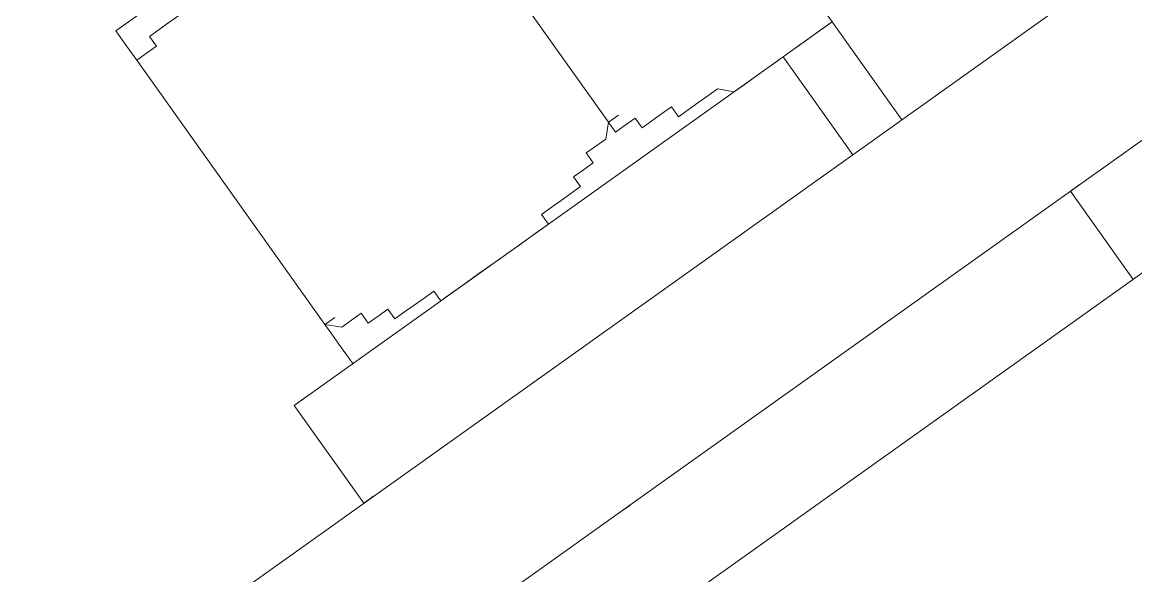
# Model space of a CAD drawing. Header units: feet. Extents: x 2321988 to 2329858, y 6722724 to 6730499.
# Drawn here: x 2326067.8728 to 2326067.9481, y 6726849.5979 to 6726849.6353 of the extents above; entities that cross this region are included whole.
import ezdxf

# ---------------------------------------------------------------- set-up
doc = ezdxf.new("R2010")
doc.units = ezdxf.units.FT
doc.header["$MEASUREMENT"] = 0
doc.layers.add('C-BESS-EQUIPMENT', color=255, linetype='Continuous')

# ---------------------------------------------------------------- blocks, each defined once
blk = doc.blocks.new('*U57')
blk.add_wipeout([(464, -67.5), (464, 67.5), (472, 67.5), (472, -67.5)]).dxf.layer = 'C-BESS-EQUIPMENT'
blk = doc.blocks.new('Midpoint Site Plan$0$A$C71e53a02')
at = {"lineweight": 9}
for points in [[(27.6555, 1.59326), (27.35342, 1.59326), (27.32418, 1.55428), (27.32418, 1.33015), (27.33393, 1.33015), (27.32418, 1.33015), (27.31444, 1.33015), (27.30469, 1.33015), (27.30469, 1.32041), (27.29495, 1.32041), (27.2852, 1.32041), (27.27546, 1.32041), (27.27546, 1.31066), (27.26572, 1.31066), (27.25597, 1.31066), (27.24623, 1.31066), (27.24623, 1.30092), (27.23648, 1.30092), (27.22674, 1.30092), (27.22674, 1.03781), (27.23648, 1.03781), (27.22674, 1.03781)], [(27.23648, 1.33015), (27.22674, 1.33015), (27.36316, 1.33015)], [(27.50933, 1.30092), (27.50933, 1.03781), (27.51908, 1.03781), (27.50933, 1.03781), (27.50933, 1.02807), (27.51908, 1.02807), (27.52882, 1.02807), (27.52882, 1.01832), (27.53857, 1.01832), (27.54831, 1.01832), (27.55806, 1.01832), (27.55806, 1.00858), (27.5678, 1.00858), (27.57755, 1.00858), (27.58729, 1.00858), (27.59704, 1.00858), (27.60678, 0.99883), (27.61652, 0.99883), (27.62627, 0.99883), (27.63601, 0.99883), (27.64576, 0.99883), (27.6555, 0.99883), (27.66525, 0.99883), (27.70423, 0.99883), (27.69448, 0.99883), (27.68474, 0.99883), (27.67499, 0.99883), (27.66525, 0.99883), (27.6555, 0.99883), (27.64576, 0.99883)], [(27.22674, 1.33015), (27.22674, 1.33015)], [(27.22674, 1.33015), (27.22674, 1.33015)], [(27.22674, 1.33015), (27.22674, 1.33015)], [(27.22674, 1.33015), (27.22674, 1.33015)], [(27.22674, 1.33015), (27.22674, 1.33015)], [(27.22674, 1.33015), (27.22674, 1.33015)], [(27.22674, 1.33015), (27.22674, 1.33015)], [(27.22674, 1.33015), (27.22674, 1.33015)], [(27.22674, 1.33015), (27.22674, 1.33015)], [(27.22674, 1.33015), (27.22674, 1.33015)], [(27.22674, 1.33015), (27.22674, 1.33015)], [(27.22674, 1.33015), (27.22674, 1.33015)], [(27.22674, 1.33015), (27.22674, 1.33015)], [(27.22674, 1.33015), (27.22674, 1.33015)], [(27.22674, 1.33015), (27.22674, 1.33015)], [(27.22674, 1.33015), (27.22674, 1.33015)], [(27.22674, 1.33015), (27.22674, 1.33015)], [(27.22674, 1.33015), (27.22674, 1.33015)], [(27.22674, 1.33015), (27.22674, 1.33015)], [(27.22674, 1.33015), (27.22674, 1.33015)], [(27.22674, 1.33015), (27.22674, 1.33015)], [(27.22674, 1.33015), (27.22674, 1.33015)], [(27.22674, 1.33015), (27.22674, 1.33015)], [(27.22674, 1.33015), (27.22674, 1.33015)], [(27.22674, 1.33015), (27.22674, 1.33015)], [(27.22674, 1.33015), (27.22674, 1.33015)], [(27.22674, 1.33015), (27.22674, 1.33015)], [(27.22674, 1.33015), (27.22674, 1.33015)], [(27.22674, 1.33015), (27.22674, 1.33015)], [(27.22674, 1.33015), (27.22674, 1.33015)], [(27.22674, 1.33015), (27.22674, 1.33015)], [(27.22674, 1.33015), (27.22674, 1.33015)], [(27.22674, 1.33015), (27.22674, 1.33015)], [(27.22674, 1.33015), (27.22674, 1.33015)], [(27.22674, 1.33015), (27.22674, 1.33015)], [(27.22674, 1.33015), (27.22674, 1.33015)], [(27.22674, 1.33015), (27.22674, 1.33015)], [(27.22674, 1.33015), (27.22674, 1.33015)], [(27.22674, 1.33015), (27.22674, 1.33015)], [(27.22674, 1.33015), (27.22674, 1.33015)], [(27.22674, 1.33015), (27.22674, 1.33015)], [(27.22674, 1.33015), (27.22674, 1.33015)], [(27.22674, 1.33015), (27.22674, 1.33015)], [(27.22674, 1.33015), (27.22674, 1.33015)], [(27.22674, 1.33015), (27.22674, 1.33015)], [(27.22674, 1.33015), (27.22674, 1.33015)], [(27.22674, 1.33015), (27.22674, 1.33015)], [(27.22674, 1.33015), (27.22674, 1.33015)], [(27.22674, 1.33015), (27.22674, 1.33015)], [(27.22674, 1.33015), (27.22674, 1.33015)], [(27.22674, 1.33015), (27.22674, 1.33015)], [(27.22674, 1.33015), (27.22674, 1.33015)], [(27.22674, 1.33015), (27.22674, 1.33015)], [(27.22674, 1.33015), (27.22674, 1.33015)], [(27.22674, 1.33015), (27.22674, 1.33015)], [(27.22674, 1.33015), (27.22674, 1.33015)], [(27.22674, 1.33015), (27.22674, 1.33015)], [(27.22674, 1.33015), (27.22674, 1.33015)], [(27.22674, 1.33015), (27.22674, 1.33015)], [(27.22674, 1.33015), (27.22674, 1.33015)], [(27.22674, 1.33015), (27.22674, 1.33015)], [(27.22674, 1.33015), (27.22674, 1.33015)], [(27.22674, 1.33015), (27.22674, 1.33015)], [(27.22674, 1.33015), (27.22674, 1.33015)], [(27.22674, 1.33015), (27.22674, 1.33015)], [(27.22674, 1.33015), (27.22674, 1.33015)], [(27.22674, 1.33015), (27.22674, 1.33015)], [(27.22674, 1.33015), (27.22674, 1.33015)], [(27.22674, 1.33015), (27.22674, 1.33015)], [(27.22674, 1.33015), (27.22674, 1.33015)], [(27.22674, 1.33015), (27.22674, 1.33015)], [(27.22674, 1.33015), (27.22674, 1.33015)], [(27.22674, 1.33015), (27.22674, 1.33015)], [(27.22674, 1.33015), (27.22674, 1.33015)], [(27.22674, 1.33015), (27.22674, 1.33015)], [(27.22674, 1.33015), (27.22674, 1.33015)], [(27.22674, 1.33015), (27.22674, 1.33015)], [(27.22674, 1.33015), (27.22674, 1.33015)], [(27.22674, 1.33015), (27.22674, 1.33015)], [(27.22674, 1.33015), (27.22674, 1.33015)], [(27.22674, 1.33015), (27.22674, 1.33015)], [(27.22674, 1.33015), (27.22674, 1.33015)], [(27.22674, 1.33015), (27.22674, 1.33015)], [(27.22674, 1.33015), (27.22674, 1.33015)], [(27.22674, 1.33015), (27.22674, 1.33015)], [(27.22674, 1.33015), (27.22674, 1.33015)], [(27.22674, 1.33015), (27.22674, 1.33015)], [(27.22674, 1.33015), (27.22674, 1.33015)], [(27.22674, 1.33015), (27.22674, 1.33015)], [(27.22674, 1.33015), (27.22674, 1.33015)], [(27.22674, 1.33015), (27.22674, 1.33015)], [(27.22674, 1.33015), (27.22674, 1.32041), (27.22674, 1.31066), (27.22674, 1.30092), (27.23648, 1.30092)], [(27.80167, 1.33015), (27.79193, 1.33015), (27.79193, 1.32041), (27.79193, 1.31066), (27.79193, 1.30092), (27.79193, 1.03781), (27.80167, 1.03781), (27.79193, 1.03781), (27.78219, 1.02807), (27.77244, 1.02807), (27.7627, 1.02807), (27.7627, 1.01832), (27.75295, 1.01832), (27.74321, 1.01832), (27.74321, 1.00858), (27.73346, 1.00858), (27.72372, 1.00858), (27.71397, 1.00858), (27.70423, 1.00858), (27.70423, 0.99883), (27.70423, 0.90139)], [(27.22674, 1.32041), (27.22674, 1.32041)], [(27.22674, 1.32041), (27.22674, 1.32041)], [(27.22674, 1.32041), (27.22674, 1.32041)], [(27.22674, 1.32041), (27.22674, 1.32041)], [(27.22674, 1.32041), (27.22674, 1.32041)], [(27.22674, 1.32041), (27.22674, 1.32041)], [(27.22674, 1.32041), (27.22674, 1.32041)], [(27.22674, 1.32041), (27.22674, 1.32041)], [(27.22674, 1.32041), (27.22674, 1.32041)], [(27.22674, 1.32041), (27.22674, 1.32041)], [(27.22674, 1.32041), (27.22674, 1.32041)], [(27.22674, 1.32041), (27.22674, 1.32041)], [(27.22674, 1.32041), (27.22674, 1.32041)], [(27.22674, 1.32041), (27.22674, 1.32041)], [(27.22674, 1.32041), (27.22674, 1.32041)], [(27.22674, 1.32041), (27.22674, 1.32041)], [(27.22674, 1.32041), (27.22674, 1.32041)], [(27.22674, 1.32041), (27.22674, 1.32041)], [(27.22674, 1.32041), (27.22674, 1.32041)], [(27.22674, 1.32041), (27.22674, 1.32041)], [(27.22674, 1.32041), (27.22674, 1.32041)], [(27.22674, 1.32041), (27.22674, 1.32041)], [(27.22674, 1.32041), (27.22674, 1.32041)], [(27.22674, 1.32041), (27.22674, 1.32041)], [(27.22674, 1.32041), (27.22674, 1.32041)], [(27.22674, 1.32041), (27.22674, 1.32041)], [(27.22674, 1.32041), (27.22674, 1.32041)], [(27.22674, 1.32041), (27.22674, 1.32041)], [(27.22674, 1.32041), (27.22674, 1.32041)], [(27.22674, 1.32041), (27.22674, 1.32041)], [(27.22674, 1.32041), (27.22674, 1.32041)], [(27.22674, 1.32041), (27.22674, 1.32041)], [(27.22674, 1.32041), (27.22674, 1.32041)], [(27.22674, 1.32041), (27.22674, 1.32041)], [(27.22674, 1.32041), (27.22674, 1.32041)], [(27.22674, 1.32041), (27.22674, 1.32041)], [(27.22674, 1.32041), (27.22674, 1.32041)], [(27.22674, 1.32041), (27.22674, 1.32041)], [(27.22674, 1.32041), (27.22674, 1.32041)], [(27.22674, 1.32041), (27.22674, 1.32041)], [(27.22674, 1.32041), (27.22674, 1.32041)], [(27.22674, 1.32041), (27.22674, 1.32041)], [(27.22674, 1.32041), (27.22674, 1.32041)], [(27.22674, 1.32041), (27.22674, 1.32041)], [(27.22674, 1.32041), (27.22674, 1.32041)], [(27.22674, 1.32041), (27.22674, 1.32041)], [(27.22674, 1.32041), (27.22674, 1.32041)], [(27.22674, 1.32041), (27.22674, 1.32041)], [(27.22674, 1.32041), (27.22674, 1.32041)], [(27.22674, 1.32041), (27.22674, 1.32041)], [(27.22674, 1.32041), (27.22674, 1.32041)], [(27.22674, 1.32041), (27.22674, 1.32041)], [(27.22674, 1.32041), (27.22674, 1.32041)], [(27.22674, 1.32041), (27.22674, 1.32041)], [(27.22674, 1.31066), (27.22674, 1.31066)], [(27.22674, 1.31066), (27.22674, 1.31066)], [(27.22674, 1.31066), (27.22674, 1.31066)], [(27.22674, 1.31066), (27.22674, 1.31066)], [(27.22674, 1.31066), (27.22674, 1.31066)], [(27.22674, 1.31066), (27.22674, 1.31066)], [(27.22674, 1.31066), (27.22674, 1.31066)], [(27.22674, 1.31066), (27.22674, 1.31066)], [(27.22674, 1.31066), (27.22674, 1.31066)], [(27.22674, 1.31066), (27.22674, 1.31066)], [(27.22674, 1.31066), (27.22674, 1.31066)], [(27.22674, 1.31066), (27.22674, 1.31066)], [(27.22674, 1.31066), (27.22674, 1.31066)], [(27.22674, 1.31066), (27.22674, 1.31066)], [(27.22674, 1.31066), (27.22674, 1.31066)], [(27.22674, 1.31066), (27.22674, 1.31066)], [(27.22674, 1.31066), (27.22674, 1.31066)], [(27.22674, 1.31066), (27.22674, 1.31066)], [(27.22674, 1.31066), (27.22674, 1.31066)], [(27.22674, 1.31066), (27.22674, 1.31066)], [(27.22674, 1.31066), (27.22674, 1.31066)], [(27.22674, 1.31066), (27.22674, 1.31066)], [(27.22674, 1.31066), (27.22674, 1.31066)], [(27.22674, 1.31066), (27.22674, 1.31066)], [(27.22674, 1.31066), (27.22674, 1.31066)], [(27.22674, 1.31066), (27.22674, 1.31066)], [(27.22674, 1.31066), (27.22674, 1.31066)], [(27.22674, 1.31066), (27.22674, 1.31066)], [(27.22674, 1.31066), (27.22674, 1.31066)], [(27.22674, 1.31066), (27.22674, 1.31066)], [(27.22674, 1.31066), (27.22674, 1.31066)], [(27.22674, 1.31066), (27.22674, 1.31066)], [(27.22674, 1.31066), (27.22674, 1.31066)], [(27.22674, 1.31066), (27.22674, 1.31066)], [(27.22674, 1.31066), (27.22674, 1.31066)], [(27.24623, 1.31066), (27.24623, 1.31066)], [(27.25597, 1.31066), (27.25597, 1.31066)], [(27.25597, 1.31066), (27.25597, 1.31066)], [(27.25597, 1.31066), (27.25597, 1.31066)], [(27.26572, 1.31066), (27.26572, 1.31066)], [(27.26572, 1.31066), (27.26572, 1.31066)], [(27.26572, 1.31066), (27.26572, 1.31066)], [(27.26572, 1.31066), (27.26572, 1.31066)], [(27.26572, 1.31066), (27.26572, 1.31066)], [(27.26572, 1.31066), (27.26572, 1.31066)], [(27.22674, 1.30092), (27.22674, 1.30092)], [(27.22674, 1.30092), (27.22674, 1.30092)], [(27.22674, 1.30092), (27.22674, 1.30092)], [(27.22674, 1.30092), (27.22674, 1.30092)], [(27.22674, 1.30092), (27.22674, 1.30092)], [(27.22674, 1.30092), (27.22674, 1.30092)], [(27.22674, 1.30092), (27.22674, 1.30092)], [(27.22674, 1.30092), (27.22674, 1.30092)], [(27.22674, 1.30092), (27.22674, 1.30092)], [(27.22674, 1.30092), (27.22674, 1.30092)], [(27.22674, 1.30092), (27.22674, 1.30092)], [(27.22674, 1.30092), (27.22674, 1.30092)], [(27.22674, 1.30092), (27.22674, 1.30092)], [(27.22674, 1.30092), (27.22674, 1.30092)], [(27.22674, 1.30092), (27.22674, 1.30092)], [(27.23648, 1.30092), (27.23648, 1.30092)], [(27.23648, 1.30092), (27.23648, 1.30092)], [(27.23648, 1.30092), (27.23648, 1.30092)], [(27.24623, 1.30092), (27.24623, 1.30092)], [(27.24623, 1.30092), (27.24623, 1.30092)], [(27.22674, 0.99883), (27.22674, 1.00858), (27.22674, 1.01832), (27.22674, 1.02807), (27.22674, 1.03781), (27.23648, 1.02807), (27.24623, 1.02807), (27.25597, 1.02807), (27.25597, 1.01832), (27.26572, 1.01832), (27.27546, 1.01832), (27.27546, 1.00858), (27.2852, 1.00858), (27.29495, 1.00858), (27.30469, 1.00858), (27.31444, 1.00858), (27.31444, 0.99883), (27.32418, 0.99883), (27.33393, 0.99883), (27.34367, 0.99883), (27.35342, 0.99883), (27.36316, 0.99883), (27.37291, 0.99883), (27.38265, 0.99883), (27.3924, 0.99883), (27.40214, 0.99883), (27.41189, 0.99883), (27.42163, 0.99883), (27.42163, 1.00858), (27.43138, 1.00858), (27.44112, 1.00858), (27.45086, 1.00858), (27.46061, 1.00858), (27.46061, 1.01832), (27.47035, 1.01832), (27.4801, 1.01832), (27.4801, 1.02807), (27.48984, 1.02807), (27.49959, 1.02807), (27.50933, 1.03781)], [(27.22674, 1.03781), (27.22674, 1.03781)], [(27.22674, 1.02807), (27.22674, 1.02807)], [(27.22674, 1.02807), (27.22674, 1.02807)], [(27.22674, 1.02807), (27.22674, 1.02807)], [(27.22674, 1.02807), (27.22674, 1.02807)], [(27.22674, 1.02807), (27.22674, 1.02807)], [(27.22674, 1.02807), (27.22674, 1.02807)], [(27.22674, 1.02807), (27.22674, 1.02807)], [(27.22674, 1.02807), (27.22674, 1.02807)], [(27.22674, 1.02807), (27.22674, 1.02807)], [(27.22674, 1.02807), (27.22674, 1.02807)], [(27.22674, 1.02807), (27.22674, 1.02807)], [(27.22674, 1.02807), (27.22674, 1.02807)], [(27.22674, 1.02807), (27.22674, 1.02807)], [(27.22674, 1.02807), (27.22674, 1.02807)], [(27.22674, 1.02807), (27.22674, 1.02807)], [(27.22674, 1.02807), (27.22674, 1.02807)], [(27.22674, 1.02807), (27.22674, 1.02807)], [(27.22674, 1.02807), (27.22674, 1.02807)], [(27.23648, 1.02807), (27.23648, 1.02807)], [(27.23648, 1.02807), (27.23648, 1.02807)], [(27.23648, 1.02807), (27.23648, 1.02807)], [(27.24623, 1.02807), (27.24623, 1.02807)], [(27.24623, 1.02807), (27.24623, 1.02807)], [(27.24623, 1.02807), (27.24623, 1.02807)], [(27.24623, 1.02807), (27.24623, 1.02807)], [(27.48984, 1.02807), (27.48984, 1.02807)], [(27.48984, 1.02807), (27.48984, 1.02807)], [(27.48984, 1.02807), (27.48984, 1.02807)], [(27.48984, 1.02807), (27.48984, 1.02807)], [(27.48984, 1.02807), (27.48984, 1.02807)], [(27.49959, 1.02807), (27.49959, 1.02807)], [(27.49959, 1.02807), (27.49959, 1.02807)], [(27.49959, 1.02807), (27.49959, 1.02807)], [(27.49959, 1.02807), (27.49959, 1.02807)], [(27.51908, 1.02807), (27.51908, 1.02807)], [(27.51908, 1.02807), (27.51908, 1.02807)], [(27.51908, 1.02807), (27.51908, 1.02807)], [(27.51908, 1.02807), (27.51908, 1.02807)], [(27.52882, 1.02807), (27.52882, 1.02807)], [(27.52882, 1.02807), (27.52882, 1.02807)], [(27.52882, 1.02807), (27.52882, 1.02807)], [(27.52882, 1.02807), (27.52882, 1.02807)], [(27.52882, 1.02807), (27.52882, 1.02807)], [(27.52882, 1.02807), (27.52882, 1.02807)], [(27.52882, 1.02807), (27.52882, 1.02807)], [(27.22674, 1.01832), (27.22674, 1.01832)], [(27.22674, 1.01832), (27.22674, 1.01832)], [(27.22674, 1.01832), (27.22674, 1.01832)], [(27.22674, 1.01832), (27.22674, 1.01832)], [(27.22674, 1.01832), (27.22674, 1.01832)], [(27.22674, 1.01832), (27.22674, 1.01832)], [(27.22674, 1.01832), (27.22674, 1.01832)], [(27.22674, 1.01832), (27.22674, 1.01832)], [(27.22674, 1.01832), (27.22674, 1.01832)], [(27.22674, 1.01832), (27.22674, 1.01832)], [(27.22674, 1.01832), (27.22674, 1.01832)], [(27.22674, 1.01832), (27.22674, 1.01832)], [(27.22674, 1.01832), (27.22674, 1.01832)], [(27.22674, 1.01832), (27.22674, 1.01832)], [(27.22674, 1.01832), (27.22674, 1.01832)], [(27.22674, 1.01832), (27.22674, 1.01832)], [(27.22674, 1.01832), (27.22674, 1.01832)], [(27.22674, 1.01832), (27.22674, 1.01832)], [(27.22674, 1.01832), (27.22674, 1.01832)], [(27.22674, 1.01832), (27.22674, 1.01832)], [(27.22674, 1.01832), (27.22674, 1.01832)], [(27.22674, 1.01832), (27.22674, 1.01832)], [(27.22674, 1.01832), (27.22674, 1.01832)], [(27.22674, 1.01832), (27.22674, 1.01832)], [(27.22674, 1.01832), (27.22674, 1.01832)], [(27.22674, 1.01832), (27.22674, 1.01832)], [(27.22674, 1.01832), (27.22674, 1.01832)], [(27.22674, 1.01832), (27.22674, 1.01832)], [(27.22674, 1.01832), (27.22674, 1.01832)], [(27.22674, 1.01832), (27.22674, 1.01832)], [(27.22674, 1.01832), (27.22674, 1.01832)], [(27.22674, 1.01832), (27.22674, 1.01832)], [(27.22674, 1.01832), (27.22674, 1.01832)], [(27.22674, 1.01832), (27.22674, 1.01832)], [(27.22674, 1.01832), (27.22674, 1.01832)], [(27.22674, 1.01832), (27.22674, 1.01832)], [(27.22674, 1.01832), (27.22674, 1.01832)], [(27.22674, 1.01832), (27.22674, 1.01832)], [(27.22674, 1.01832), (27.22674, 1.01832)], [(27.22674, 1.01832), (27.22674, 1.01832)], [(27.22674, 1.01832), (27.22674, 1.01832)], [(27.22674, 1.01832), (27.22674, 1.01832)], [(27.22674, 1.01832), (27.22674, 1.01832)], [(27.25597, 1.01832), (27.25597, 1.01832)], [(27.25597, 1.01832), (27.25597, 1.01832)], [(27.26572, 1.01832), (27.26572, 1.01832)], [(27.26572, 1.01832), (27.26572, 1.01832)], [(27.26572, 1.01832), (27.26572, 1.01832)], [(27.26572, 1.01832), (27.26572, 1.01832)], [(27.26572, 1.01832), (27.26572, 1.01832)], [(27.26572, 1.01832), (27.26572, 1.01832)], [(27.27546, 1.01832), (27.27546, 1.01832)], [(27.27546, 1.01832), (27.27546, 1.01832)], [(27.27546, 1.01832), (27.27546, 1.01832)], [(27.27546, 1.01832), (27.27546, 1.01832)], [(27.27546, 1.01832), (27.27546, 1.01832)], [(27.27546, 1.01832), (27.27546, 1.01832)], [(27.46061, 1.01832), (27.46061, 1.01832)], [(27.46061, 1.01832), (27.46061, 1.01832)], [(27.46061, 1.01832), (27.46061, 1.01832)], [(27.46061, 1.01832), (27.46061, 1.01832)], [(27.46061, 1.01832), (27.46061, 1.01832)], [(27.47035, 1.01832), (27.47035, 1.01832)], [(27.47035, 1.01832), (27.47035, 1.01832)], [(27.47035, 1.01832), (27.47035, 1.01832)], [(27.47035, 1.01832), (27.47035, 1.01832)], [(27.47035, 1.01832), (27.47035, 1.01832)], [(27.47035, 1.01832), (27.47035, 1.01832)], [(27.47035, 1.01832), (27.47035, 1.01832)], [(27.47035, 1.01832), (27.47035, 1.01832)], [(27.4801, 1.01832), (27.4801, 1.01832)], [(27.4801, 1.01832), (27.4801, 1.01832)], [(27.4801, 1.01832), (27.4801, 1.01832)], [(27.4801, 1.01832), (27.4801, 1.01832)], [(27.4801, 1.01832), (27.4801, 1.01832)], [(27.4801, 1.01832), (27.4801, 1.01832)], [(27.4801, 1.01832), (27.4801, 1.01832)], [(27.53857, 1.01832), (27.53857, 1.01832)], [(27.53857, 1.01832), (27.53857, 1.01832)], [(27.53857, 1.01832), (27.53857, 1.01832)], [(27.53857, 1.01832), (27.53857, 1.01832)], [(27.53857, 1.01832), (27.53857, 1.01832)], [(27.53857, 1.01832), (27.53857, 1.01832)], [(27.53857, 1.01832), (27.53857, 1.01832)], [(27.53857, 1.01832), (27.53857, 1.01832)], [(27.54831, 1.01832), (27.54831, 1.01832)], [(27.54831, 1.01832), (27.54831, 1.01832)], [(27.54831, 1.01832), (27.54831, 1.01832)], [(27.54831, 1.01832), (27.54831, 1.01832)], [(27.54831, 1.01832), (27.54831, 1.01832)], [(27.54831, 1.01832), (27.54831, 1.01832)], [(27.54831, 1.01832), (27.54831, 1.01832)], [(27.54831, 1.01832), (27.54831, 1.01832)], [(27.55806, 1.01832), (27.55806, 1.01832)], [(27.55806, 1.01832), (27.55806, 1.01832)], [(27.55806, 1.01832), (27.55806, 1.01832)], [(27.55806, 1.01832), (27.55806, 1.01832)], [(27.55806, 1.01832), (27.55806, 1.01832)], [(27.22674, 1.00858), (27.22674, 1.00858)], [(27.22674, 1.00858), (27.22674, 1.00858)], [(27.22674, 1.00858), (27.22674, 1.00858)], [(27.22674, 1.00858), (27.22674, 1.00858)], [(27.22674, 1.00858), (27.22674, 1.00858)], [(27.22674, 1.00858), (27.22674, 1.00858)], [(27.22674, 1.00858), (27.22674, 1.00858)], [(27.22674, 1.00858), (27.22674, 1.00858)], [(27.22674, 1.00858), (27.22674, 1.00858)], [(27.22674, 1.00858), (27.22674, 1.00858)], [(27.22674, 1.00858), (27.22674, 1.00858)], [(27.22674, 1.00858), (27.22674, 1.00858)], [(27.22674, 1.00858), (27.22674, 1.00858)], [(27.22674, 1.00858), (27.22674, 1.00858)], [(27.22674, 1.00858), (27.22674, 1.00858)], [(27.22674, 1.00858), (27.22674, 1.00858)], [(27.22674, 1.00858), (27.22674, 1.00858)], [(27.22674, 1.00858), (27.22674, 1.00858)], [(27.22674, 1.00858), (27.22674, 1.00858)], [(27.22674, 1.00858), (27.22674, 1.00858)], [(27.22674, 1.00858), (27.22674, 1.00858)], [(27.22674, 1.00858), (27.22674, 1.00858)], [(27.22674, 1.00858), (27.22674, 1.00858)], [(27.22674, 1.00858), (27.22674, 1.00858)], [(27.22674, 1.00858), (27.22674, 1.00858)], [(27.22674, 1.00858), (27.22674, 1.00858)], [(27.22674, 1.00858), (27.22674, 1.00858)], [(27.22674, 1.00858), (27.22674, 1.00858)], [(27.22674, 1.00858), (27.22674, 1.00858)], [(27.22674, 1.00858), (27.22674, 1.00858)], [(27.22674, 1.00858), (27.22674, 1.00858)], [(27.22674, 1.00858), (27.22674, 1.00858)], [(27.22674, 1.00858), (27.22674, 1.00858)], [(27.22674, 1.00858), (27.22674, 1.00858)], [(27.22674, 1.00858), (27.22674, 1.00858)], [(27.22674, 1.00858), (27.22674, 1.00858)], [(27.22674, 1.00858), (27.22674, 1.00858)], [(27.22674, 1.00858), (27.22674, 1.00858)], [(27.22674, 1.00858), (27.22674, 1.00858)], [(27.22674, 1.00858), (27.22674, 1.00858)], [(27.22674, 1.00858), (27.22674, 1.00858)], [(27.22674, 1.00858), (27.22674, 1.00858)], [(27.22674, 1.00858), (27.22674, 1.00858)], [(27.22674, 1.00858), (27.22674, 1.00858)], [(27.22674, 1.00858), (27.22674, 1.00858)], [(27.22674, 1.00858), (27.22674, 1.00858)], [(27.22674, 1.00858), (27.22674, 1.00858)], [(27.22674, 1.00858), (27.22674, 1.00858)], [(27.22674, 1.00858), (27.22674, 1.00858)], [(27.22674, 1.00858), (27.22674, 1.00858)], [(27.22674, 1.00858), (27.22674, 1.00858)], [(27.22674, 1.00858), (27.22674, 1.00858)], [(27.22674, 1.00858), (27.22674, 1.00858)], [(27.22674, 1.00858), (27.22674, 1.00858)], [(27.22674, 1.00858), (27.22674, 1.00858)], [(27.22674, 1.00858), (27.22674, 1.00858)], [(27.22674, 1.00858), (27.22674, 1.00858)], [(27.22674, 1.00858), (27.22674, 1.00858)], [(27.22674, 1.00858), (27.22674, 1.00858)], [(27.22674, 1.00858), (27.22674, 1.00858)], [(27.22674, 1.00858), (27.22674, 1.00858)], [(27.22674, 1.00858), (27.22674, 1.00858)], [(27.27546, 1.00858), (27.27546, 1.00858)], [(27.2852, 1.00858), (27.2852, 1.00858)], [(27.2852, 1.00858), (27.2852, 1.00858)], [(27.2852, 1.00858), (27.2852, 1.00858)], [(27.2852, 1.00858), (27.2852, 1.00858)], [(27.2852, 1.00858), (27.2852, 1.00858)], [(27.2852, 1.00858), (27.2852, 1.00858)], [(27.2852, 1.00858), (27.2852, 1.00858)], [(27.2852, 1.00858), (27.2852, 1.00858)], [(27.29495, 1.00858), (27.29495, 1.00858)], [(27.29495, 1.00858), (27.29495, 1.00858)], [(27.29495, 1.00858), (27.29495, 1.00858)], [(27.29495, 1.00858), (27.29495, 1.00858)], [(27.29495, 1.00858), (27.29495, 1.00858)], [(27.29495, 1.00858), (27.29495, 1.00858)], [(27.29495, 1.00858), (27.29495, 1.00858)], [(27.29495, 1.00858), (27.29495, 1.00858)], [(27.30469, 1.00858), (27.30469, 1.00858)], [(27.30469, 1.00858), (27.30469, 1.00858)], [(27.30469, 1.00858), (27.30469, 1.00858)], [(27.30469, 1.00858), (27.30469, 1.00858)], [(27.30469, 1.00858), (27.30469, 1.00858)], [(27.30469, 1.00858), (27.30469, 1.00858)], [(27.30469, 1.00858), (27.30469, 1.00858)], [(27.30469, 1.00858), (27.30469, 1.00858)], [(27.42163, 1.00858), (27.42163, 1.00858)], [(27.43138, 1.00858), (27.43138, 1.00858)], [(27.43138, 1.00858), (27.43138, 1.00858)], [(27.43138, 1.00858), (27.43138, 1.00858)], [(27.43138, 1.00858), (27.43138, 1.00858)], [(27.43138, 1.00858), (27.43138, 1.00858)], [(27.43138, 1.00858), (27.43138, 1.00858)], [(27.43138, 1.00858), (27.43138, 1.00858)], [(27.43138, 1.00858), (27.43138, 1.00858)], [(27.44112, 1.00858), (27.44112, 1.00858)], [(27.44112, 1.00858), (27.44112, 1.00858)], [(27.44112, 1.00858), (27.44112, 1.00858)], [(27.44112, 1.00858), (27.44112, 1.00858)], [(27.44112, 1.00858), (27.44112, 1.00858)], [(27.44112, 1.00858), (27.44112, 1.00858)], [(27.44112, 1.00858), (27.44112, 1.00858)], [(27.44112, 1.00858), (27.44112, 1.00858)], [(27.45086, 1.00858), (27.45086, 1.00858)], [(27.45086, 1.00858), (27.45086, 1.00858)], [(27.45086, 1.00858), (27.45086, 1.00858)], [(27.45086, 1.00858), (27.45086, 1.00858)], [(27.45086, 1.00858), (27.45086, 1.00858)], [(27.45086, 1.00858), (27.45086, 1.00858)], [(27.45086, 1.00858), (27.45086, 1.00858)], [(27.45086, 1.00858), (27.45086, 1.00858)], [(27.46061, 1.00858), (27.46061, 1.00858)], [(27.46061, 1.00858), (27.46061, 1.00858)], [(27.55806, 1.00858), (27.55806, 1.00858)], [(27.55806, 1.00858), (27.55806, 1.00858)], [(27.5678, 1.00858), (27.5678, 1.00858)], [(27.5678, 1.00858), (27.5678, 1.00858)], [(27.5678, 1.00858), (27.5678, 1.00858)], [(27.5678, 1.00858), (27.5678, 1.00858)], [(27.5678, 1.00858), (27.5678, 1.00858)], [(27.5678, 1.00858), (27.5678, 1.00858)], [(27.5678, 1.00858), (27.5678, 1.00858)], [(27.5678, 1.00858), (27.5678, 1.00858)], [(27.57755, 1.00858), (27.57755, 1.00858)], [(27.57755, 1.00858), (27.57755, 1.00858)], [(27.57755, 1.00858), (27.57755, 1.00858)], [(27.57755, 1.00858), (27.57755, 1.00858)], [(27.57755, 1.00858), (27.57755, 1.00858)], [(27.57755, 1.00858), (27.57755, 1.00858)], [(27.57755, 1.00858), (27.57755, 1.00858)], [(27.58729, 1.00858), (27.58729, 1.00858)], [(27.58729, 1.00858), (27.58729, 1.00858)], [(27.58729, 1.00858), (27.58729, 1.00858)], [(27.58729, 1.00858), (27.58729, 1.00858)], [(27.58729, 1.00858), (27.58729, 1.00858)], [(27.58729, 1.00858), (27.58729, 1.00858)], [(27.58729, 1.00858), (27.58729, 1.00858)], [(27.58729, 1.00858), (27.58729, 1.00858)], [(27.59704, 1.00858), (27.59704, 1.00858)], [(27.59704, 1.00858), (27.59704, 1.00858)], [(27.59704, 1.00858), (27.59704, 1.00858)], [(27.59704, 1.00858), (27.59704, 1.00858)], [(27.59704, 1.00858), (27.59704, 1.00858)], [(27.59704, 1.00858), (27.59704, 1.00858)], [(27.59704, 1.00858), (27.59704, 1.00858)], [(27.6555, 0.90139), (27.6555, 0.99883), (27.16827, 0.99883), (27.16827, 0.90139), (27.17801, 0.90139)], [(27.16827, 0.99883), (27.17801, 0.99883)], [(27.22674, 0.99883), (27.22674, 0.99883)], [(27.22674, 0.99883), (27.22674, 0.99883)], [(27.22674, 0.99883), (27.22674, 0.99883)], [(27.22674, 0.99883), (27.22674, 0.99883)], [(27.22674, 0.99883), (27.22674, 0.99883)], [(27.22674, 0.99883), (27.22674, 0.99883)], [(27.22674, 0.99883), (27.22674, 0.99883)], [(27.22674, 0.99883), (27.22674, 0.99883)], [(27.22674, 0.99883), (27.22674, 0.99883)], [(27.22674, 0.99883), (27.22674, 0.99883)], [(27.22674, 0.99883), (27.22674, 0.99883)], [(27.22674, 0.99883), (27.22674, 0.99883)], [(27.22674, 0.99883), (27.22674, 0.99883)], [(27.22674, 0.99883), (27.22674, 0.99883)], [(27.22674, 0.99883), (27.22674, 0.99883)], [(27.22674, 0.99883), (27.22674, 0.99883)], [(27.22674, 0.99883), (27.22674, 0.99883)], [(27.22674, 0.99883), (27.22674, 0.99883)], [(27.22674, 0.99883), (27.22674, 0.99883)], [(27.22674, 0.99883), (27.22674, 0.99883)], [(27.22674, 0.99883), (27.22674, 0.99883)], [(27.22674, 0.99883), (27.22674, 0.99883)], [(27.22674, 0.99883), (27.22674, 0.99883)], [(27.22674, 0.99883), (27.22674, 0.99883)], [(27.22674, 0.99883), (27.22674, 0.99883)], [(27.22674, 0.99883), (27.22674, 0.99883)], [(27.22674, 0.99883), (27.22674, 0.99883)], [(27.22674, 0.99883), (27.22674, 0.99883)], [(27.22674, 0.99883), (27.22674, 0.99883)], [(27.22674, 0.99883), (27.22674, 0.99883)], [(27.22674, 0.99883), (27.22674, 0.99883)], [(27.22674, 0.99883), (27.22674, 0.99883)], [(27.22674, 0.99883), (27.22674, 0.99883)], [(27.22674, 0.99883), (27.22674, 0.99883)], [(27.22674, 0.99883), (27.22674, 0.99883)], [(27.22674, 0.99883), (27.22674, 0.99883)], [(27.22674, 0.99883), (27.22674, 0.99883)], [(27.22674, 0.99883), (27.22674, 0.99883)], [(27.22674, 0.99883), (27.22674, 0.99883)], [(27.22674, 0.99883), (27.22674, 0.99883)], [(27.22674, 0.99883), (27.22674, 0.99883)], [(27.22674, 0.99883), (27.22674, 0.99883)], [(27.22674, 0.99883), (27.22674, 0.99883)], [(27.22674, 0.99883), (27.22674, 0.99883)], [(27.22674, 0.99883), (27.22674, 0.99883)], [(27.22674, 0.99883), (27.22674, 0.99883)], [(27.22674, 0.99883), (27.22674, 0.99883)], [(27.22674, 0.99883), (27.22674, 0.99883)], [(27.22674, 0.99883), (27.22674, 0.99883)], [(27.22674, 0.99883), (27.22674, 0.99883)], [(27.22674, 0.99883), (27.22674, 0.99883)], [(27.22674, 0.99883), (27.22674, 0.99883)], [(27.22674, 0.99883), (27.22674, 0.99883)], [(27.22674, 0.99883), (27.22674, 0.99883)], [(27.22674, 0.99883), (27.22674, 0.99883)], [(27.22674, 0.99883), (27.22674, 0.99883)], [(27.22674, 0.99883), (27.22674, 0.99883)], [(27.22674, 0.99883), (27.22674, 0.99883)], [(27.22674, 0.99883), (27.22674, 0.99883)], [(27.22674, 0.99883), (27.22674, 0.99883)], [(27.22674, 0.99883), (27.22674, 0.99883)], [(27.22674, 0.99883), (27.22674, 0.99883)], [(27.22674, 0.99883), (27.22674, 0.99883)], [(27.22674, 0.99883), (27.22674, 0.99883)], [(27.22674, 0.99883), (27.22674, 0.99883)], [(27.22674, 0.99883), (27.22674, 0.99883)], [(27.22674, 0.99883), (27.22674, 0.99883)], [(27.22674, 0.99883), (27.22674, 0.99883)], [(27.22674, 0.99883), (27.22674, 0.99883)], [(27.22674, 0.99883), (27.22674, 0.99883)], [(27.31444, 0.99883), (27.31444, 0.99883)], [(27.31444, 0.99883), (27.31444, 0.99883)], [(27.31444, 0.99883), (27.31444, 0.99883)], [(27.31444, 0.99883), (27.31444, 0.99883)], [(27.31444, 0.99883), (27.31444, 0.99883)], [(27.31444, 0.99883), (27.31444, 0.99883)], [(27.32418, 0.99883), (27.32418, 0.99883)], [(27.32418, 0.99883), (27.32418, 0.99883)], [(27.32418, 0.99883), (27.32418, 0.99883)], [(27.32418, 0.99883), (27.32418, 0.99883)], [(27.32418, 0.99883), (27.32418, 0.99883)], [(27.32418, 0.99883), (27.32418, 0.99883)], [(27.32418, 0.99883), (27.32418, 0.99883)], [(27.32418, 0.99883), (27.32418, 0.99883)], [(27.33393, 0.99883), (27.33393, 0.99883)], [(27.33393, 0.99883), (27.33393, 0.99883)], [(27.33393, 0.99883), (27.33393, 0.99883)], [(27.33393, 0.99883), (27.33393, 0.99883)], [(27.33393, 0.99883), (27.33393, 0.99883)], [(27.33393, 0.99883), (27.33393, 0.99883)], [(27.33393, 0.99883), (27.33393, 0.99883)], [(27.33393, 0.99883), (27.33393, 0.99883)], [(27.34367, 0.99883), (27.34367, 0.99883)], [(27.34367, 0.99883), (27.34367, 0.99883)], [(27.34367, 0.99883), (27.34367, 0.99883)], [(27.34367, 0.99883), (27.34367, 0.99883)], [(27.34367, 0.99883), (27.34367, 0.99883)], [(27.34367, 0.99883), (27.34367, 0.99883)], [(27.34367, 0.99883), (27.34367, 0.99883)], [(27.35342, 0.99883), (27.35342, 0.99883)], [(27.35342, 0.99883), (27.35342, 0.99883)], [(27.35342, 0.99883), (27.35342, 0.99883)], [(27.35342, 0.99883), (27.35342, 0.99883)], [(27.35342, 0.99883), (27.35342, 0.99883)], [(27.35342, 0.99883), (27.35342, 0.99883)], [(27.35342, 0.99883), (27.35342, 0.99883)], [(27.35342, 0.99883), (27.35342, 0.99883)], [(27.36316, 0.99883), (27.36316, 0.99883)], [(27.36316, 0.99883), (27.36316, 0.99883)], [(27.36316, 0.99883), (27.36316, 0.99883)], [(27.36316, 0.99883), (27.36316, 0.99883)], [(27.36316, 0.99883), (27.36316, 0.99883)], [(27.36316, 0.99883), (27.36316, 0.99883)], [(27.36316, 0.99883), (27.36316, 0.99883)], [(27.36316, 0.99883), (27.36316, 0.99883)], [(27.36316, 0.99883), (27.37291, 0.99883)], [(27.37291, 0.99883), (27.37291, 0.99883)], [(27.38265, 0.99883), (27.38265, 0.99883)], [(27.38265, 0.99883), (27.38265, 0.99883)], [(27.38265, 0.99883), (27.38265, 0.99883)], [(27.3924, 0.99883), (27.3924, 0.99883)], [(27.3924, 0.99883), (27.3924, 0.99883)], [(27.3924, 0.99883), (27.3924, 0.99883)], [(27.3924, 0.99883), (27.3924, 0.99883)], [(27.40214, 0.99883), (27.40214, 0.99883)], [(27.40214, 0.99883), (27.40214, 0.99883)], [(27.40214, 0.99883), (27.40214, 0.99883)], [(27.40214, 0.99883), (27.40214, 0.99883)], [(27.40214, 0.99883), (27.40214, 0.99883)], [(27.40214, 0.99883), (27.40214, 0.99883)], [(27.40214, 0.99883), (27.40214, 0.99883)], [(27.40214, 0.99883), (27.40214, 0.99883)], [(27.41189, 0.99883), (27.41189, 0.99883)], [(27.41189, 0.99883), (27.41189, 0.99883)], [(27.41189, 0.99883), (27.41189, 0.99883)], [(27.41189, 0.99883), (27.41189, 0.99883)], [(27.41189, 0.99883), (27.41189, 0.99883)], [(27.41189, 0.99883), (27.41189, 0.99883)], [(27.41189, 0.99883), (27.41189, 0.99883)], [(27.41189, 0.99883), (27.41189, 0.99883)], [(27.42163, 0.99883), (27.42163, 0.99883)], [(27.42163, 0.99883), (27.42163, 0.99883)], [(27.42163, 0.99883), (27.42163, 0.99883)], [(27.42163, 0.99883), (27.42163, 0.99883)], [(27.42163, 0.99883), (27.42163, 0.99883)], [(27.60678, 0.99883), (27.60678, 0.99883)], [(27.60678, 0.99883), (27.60678, 0.99883)], [(27.60678, 0.99883), (27.60678, 0.99883)], [(27.61652, 0.99883), (27.61652, 0.99883)], [(27.61652, 0.99883), (27.61652, 0.99883)], [(27.61652, 0.99883), (27.61652, 0.99883)], [(27.62627, 0.99883), (27.62627, 0.99883)], [(27.62627, 0.99883), (27.62627, 0.99883)], [(27.62627, 0.99883), (27.62627, 0.99883)], [(27.62627, 0.99883), (27.62627, 0.99883)], [(27.63601, 0.99883), (27.63601, 0.99883)], [(27.63601, 0.99883), (27.63601, 0.99883)], [(27.64576, 0.99883), (27.64576, 0.99883)], [(27.6555, 0.99883), (27.6555, 0.99883)], [(27.6555, 0.99883), (27.6555, 0.99883)], [(27.6555, 0.99883), (27.6555, 0.99883)], [(27.6555, 0.99883), (27.6555, 0.99883)], [(27.6555, 0.99883), (27.6555, 0.99883)], [(27.6555, 0.99883), (27.6555, 0.99883)], [(27.6555, 0.99883), (27.6555, 0.99883)], [(27.66525, 0.99883), (27.66525, 0.99883)], [(27.66525, 0.99883), (27.66525, 0.99883)], [(27.66525, 0.99883), (27.66525, 0.99883)], [(27.66525, 0.99883), (27.66525, 0.99883)], [(27.66525, 0.99883), (27.66525, 0.99883)], [(27.66525, 0.99883), (27.66525, 0.99883)], [(27.66525, 0.99883), (27.66525, 0.99883)], [(27.67499, 0.99883), (27.67499, 0.99883)], [(27.67499, 0.99883), (27.67499, 0.99883)], [(27.67499, 0.99883), (27.67499, 0.99883)], [(27.67499, 0.99883), (27.67499, 0.99883)], [(27.67499, 0.99883), (27.67499, 0.99883)], [(27.67499, 0.99883), (27.67499, 0.99883)], [(27.67499, 0.99883), (27.67499, 0.99883)], [(27.67499, 0.99883), (27.67499, 0.99883)], [(27.68474, 0.99883), (27.68474, 0.99883)], [(27.68474, 0.99883), (27.68474, 0.99883)], [(27.68474, 0.99883), (27.68474, 0.99883)], [(27.68474, 0.99883), (27.68474, 0.99883)], [(27.68474, 0.99883), (27.68474, 0.99883)], [(27.68474, 0.99883), (27.68474, 0.99883)], [(27.68474, 0.99883), (27.68474, 0.99883)], [(27.68474, 0.99883), (27.68474, 0.99883)], [(27.69448, 0.99883), (27.69448, 0.99883)], [(27.69448, 0.99883), (27.69448, 0.99883)], [(27.69448, 0.99883), (27.69448, 0.99883)], [(27.69448, 0.99883), (27.69448, 0.99883)], [(27.69448, 0.99883), (27.69448, 0.99883)], [(27.69448, 0.99883), (27.69448, 0.99883)], [(27.69448, 0.99883), (27.69448, 0.99883)], [(27.33393, 0.7747), (27.01235, 0.7747), (27.01235, 0.90139), (27.0221, 0.90139), (27.01235, 0.90139), (27.33393, 0.90139)], [(28.04529, 0.90139), (27.33393, 0.90139), (27.34367, 0.90139)], [(28.04529, 0.7747), (27.33393, 0.7747), (27.34367, 0.7747)], [(27.78219, 0.687), (27.78219, 0.7747), (27.79193, 0.7747)], [(27.94785, 0.53109), (27.94785, 0.687), (27.95759, 0.687), (27.94785, 0.687), (27.07082, 0.687), (27.07082, 0.56032), (27.08057, 0.56032)]]:
    blk.add_lwpolyline(points, dxfattribs=at)

msp = doc.modelspace()

# ---------------------------------------------------------------- block references
at = {"layer": 'C-BESS-EQUIPMENT', "xscale": 0.08333333333333331, "yscale": 0.08333333333333331, "zscale": 0.08333333333333331, "rotation": 305.4689808292026}
msp.add_blockref('*U57', (2326041.453151, 6726882.240502), dxfattribs=at)

# ---------------------------------------------------------------- next in the draw order: wipeouts: each hides what was drawn before it
msp.add_wipeout([(2326064.174561, 6726849.775301), (2326064.717514, 6726850.162142), (2326071.535594, 6726840.592592), (2326070.992641, 6726840.205751)]).dxf.layer = 'C-BESS-EQUIPMENT'

# ---------------------------------------------------------------- next in the draw order: block references
at = {"layer": 'C-BESS-EQUIPMENT', "xscale": 0.08333333333333331, "yscale": 0.08333333333333331, "zscale": 0.08333333333333331, "rotation": 35.46898082920265}
msp.add_blockref('Midpoint Site Plan$0$A$C71e53a02', (2326066.095636, 6726848.227872), dxfattribs=at)

# ---------------------------------------------------------------- next in the draw order: wipeouts: each hides what was drawn before it
msp.add_wipeout([(2326044.154396, 6726887.541671), (2326077.857954, 6726840.236874), (2326077.408321, 6726839.916521), (2326043.704674, 6726887.221442)]).dxf.layer = 'C-BESS-EQUIPMENT'

# ---------------------------------------------------------------- next in the draw order: wipeouts: each hides what was drawn before it
msp.add_wipeout([(2326040.082247, 6726884.64036), (2326073.785805, 6726837.335564), (2326073.336172, 6726837.015211), (2326039.632525, 6726884.320131)]).dxf.layer = 'C-BESS-EQUIPMENT'

# ---------------------------------------------------------------- next in the draw order: wipeouts: each hides what was drawn before it
msp.add_wipeout([(2326036.010098, 6726881.73905), (2326069.713656, 6726834.434253), (2326069.264023, 6726834.1139), (2326035.560376, 6726881.418821)]).dxf.layer = 'C-BESS-EQUIPMENT'

doc.saveas('drawing.dxf')
